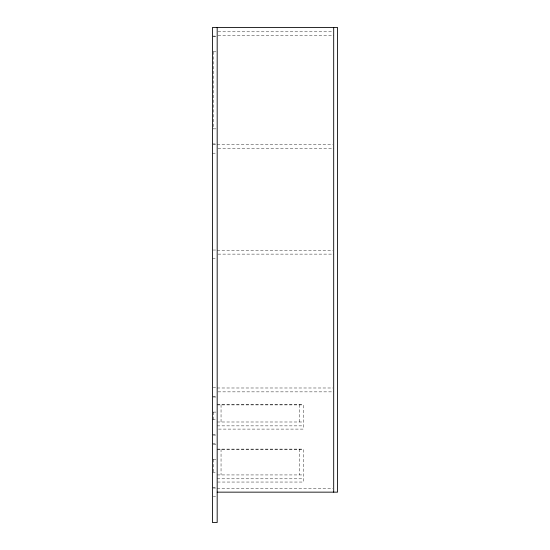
<?xml version="1.0" encoding="UTF-8"?>
<svg xmlns="http://www.w3.org/2000/svg" width="550" height="550" viewBox="0 0 550 550"><rect width="100%" height="100%" fill="white"/><g stroke="black" fill="none" stroke-linecap="round" stroke-linejoin="round"><path stroke-width="0.41" stroke-dasharray="2.75 2.06" d="M218.027 31.804L332.832 31.804M218.027 35.681L333.692 35.681M212.438 36.108L215.593 36.108M213.228 36.754L217.174 36.754M213.228 51.817L217.174 51.817M213.228 128.865L217.174 128.865M212.438 143.935L215.593 143.935M213.228 144.581L215.593 144.581M217.174 144.794L332.832 144.794M218.027 148.665L333.692 148.665M212.438 153.189L215.593 153.189M213.228 250.037L215.593 250.037M217.174 250.25L332.832 250.25M218.027 254.121L333.692 254.121M212.438 258.644L215.593 258.644M213.228 387.771L215.593 387.771M217.174 387.991L332.832 387.991M218.027 391.861L333.692 391.861M212.438 396.385L215.593 396.385M213.228 397.031L217.174 397.031M217.174 404.779L303.256 404.779L303.256 429.096L217.174 429.096M217.174 404.903L303.256 404.903M213.228 412.094L217.174 412.094M212.438 419.409L217.174 419.409M217.174 421.994L303.256 421.994M217.174 425.865L303.256 425.865M212.438 434.479L215.593 434.479M213.228 435.119L215.593 435.119M212.438 443.733L215.593 443.733M213.228 444.379L217.174 444.379M217.174 449.109L303.256 449.109L303.256 482.041L217.174 482.041M217.174 449.24L303.256 449.24M213.228 459.442L217.174 459.442M212.438 472.354L217.174 472.354M217.174 474.939L303.256 474.939M217.174 478.809L303.256 478.809M212.438 487.417L215.593 487.417M213.228 488.063L215.593 488.063M217.174 488.283L332.832 488.283M213.228 496.671L215.593 496.671M299.386 404.779L299.386 421.994M299.386 449.109L299.386 474.939M221.045 404.779L221.045 421.994M221.045 449.109L221.045 474.939M213.297 51.817L213.297 128.865M213.297 412.094L213.297 419.409M213.297 459.442L213.297 472.354"/><path stroke-width="0.82" d="M217.174 492.154L337.562 492.154L337.562 27.5L212.438 27.5L212.438 522.5L217.174 522.5L217.174 27.5M333.692 27.5L333.692 492.154"/></g></svg>
